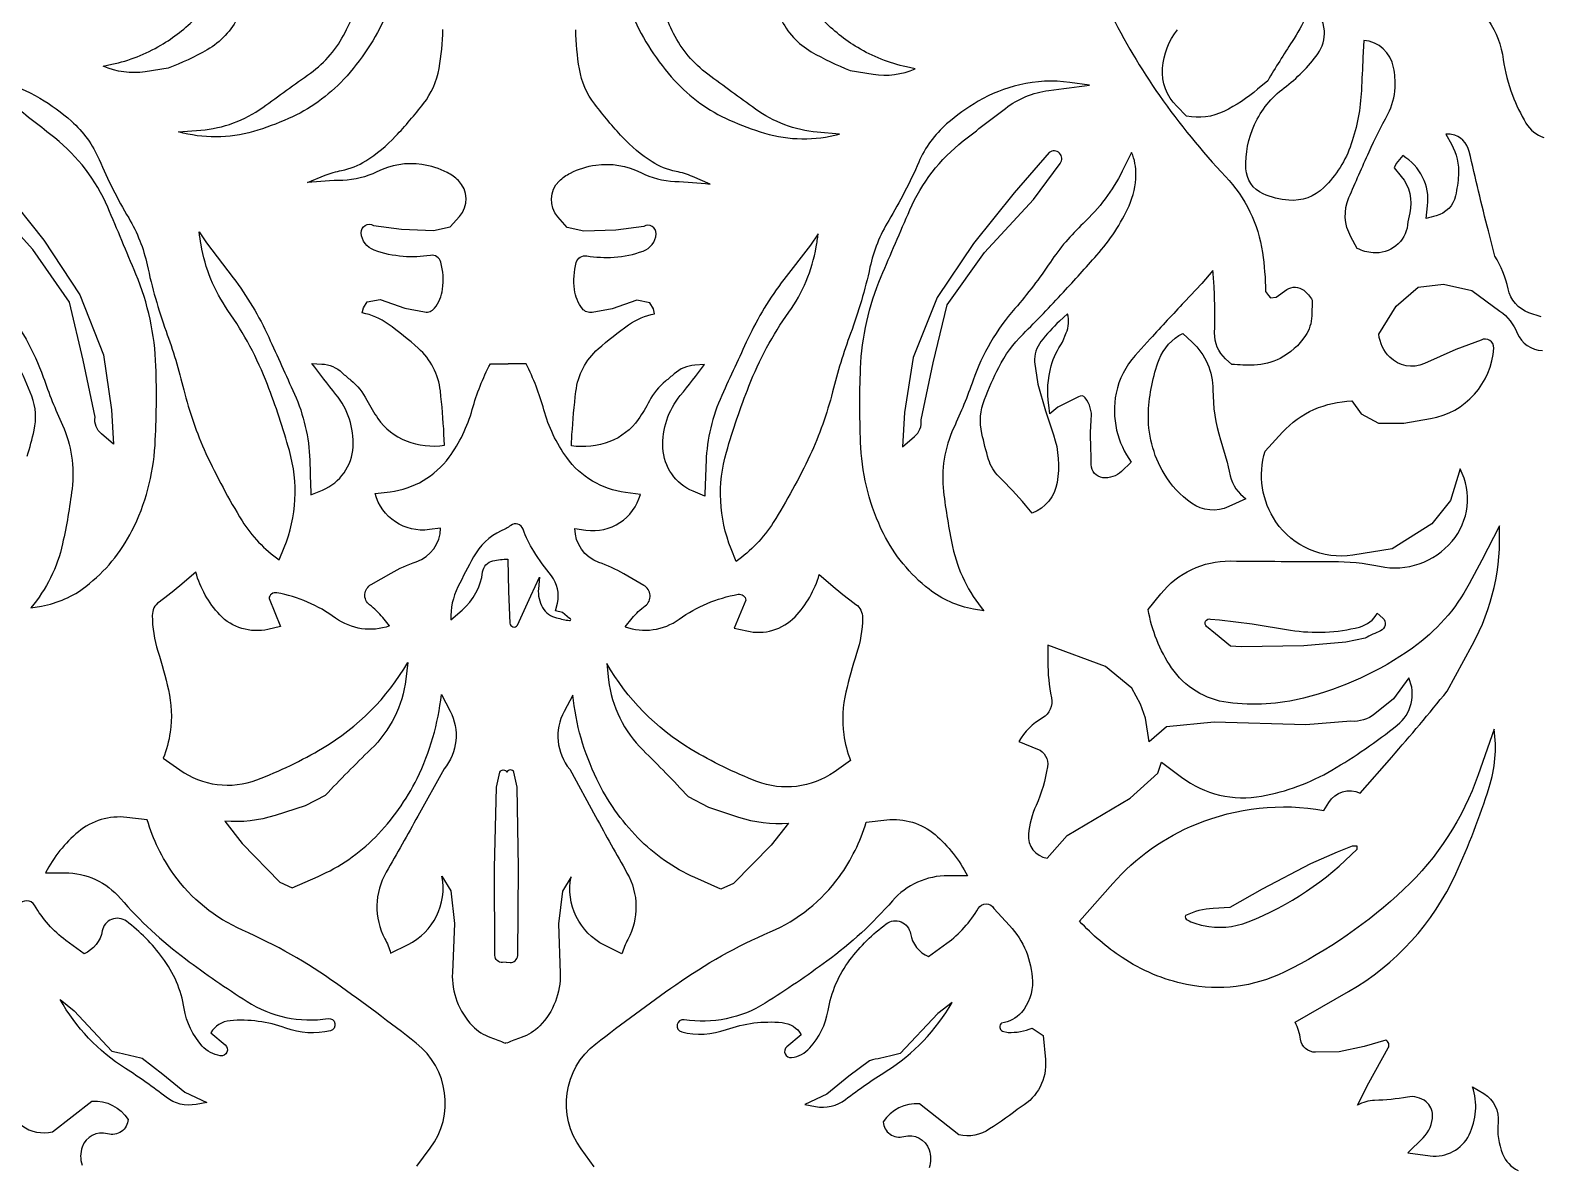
# Model space of a CAD drawing. Header units: millimetres. Extents: x 14385 to 129787, y 107826 to 186798.
# Drawn here: x 24674 to 26580, y 117317 to 118747 of the extents above; entities that cross this region are included whole.
import ezdxf

# ---------------------------------------------------------------- set-up
doc = ezdxf.new("R2010")
doc.units = ezdxf.units.MM
doc.header["$LTSCALE"] = 1000

msp = doc.modelspace()

# ---------------------------------------------------------------- linework, layer by layer
at = {"color": 252, "ltscale": 60}
for points in [[(24468.6, 118365.9, 0), (24487.4, 118344.9, -0.134254)], [(26020.7, 118899.2), (26016.5, 118883, 0.178841), (26028.3, 118771.5, 0.037657), (26090.9, 118665.9, 0.037014), (26173.8, 118564.2, -0.154099), (26220.1, 118468.8, -0.033235), (26224, 118420.1), (26227.7, 118415.1), (26230.4, 118411.9), (26237.3, 118412.9), (26250.6, 118422.5, -0.313465), (26271.9, 118421.5, -0.088735), (26282.5, 118409.2)], [(25120.6, 118766.6, -0.082921), (25067.6, 118686.2, -0.101771), (24998.4, 118636.8, -0.033745), (24954.2, 118620.7, -0.139383), (24860.4, 118620.2), (24888.3, 118622.4, 0.136349), (24965.9, 118650.9, 0.001628), (25025.8, 118694, 0.118101), (25069.4, 118745, 0.065482), (25089.7, 118802.3, 0.223914)], [(25430.1, 118765.5, 0.082921), (25482.5, 118684.8, 0.101771), (25551.4, 118635, 0.033745), (25595.5, 118618.6, 0.139383), (25689.4, 118617.5), (25661.5, 118619.9, -0.136349), (25584, 118648.8, -0.001628), (25524.4, 118692.4, -0.118101), (25481.2, 118743.7, -0.065482), (25461.2, 118801.1, -0.223914)], [(26569.6, 118388), (26554.3, 118393.4, -0.260872), (26528.4, 118423.1, 0.09073), (26511.5, 118464.4), (26503.5, 118495.9, -0.006547), (26479.6, 118595.5, 0.2987), (26457.2, 118617.1, 0.092273), (26450, 118617.2), (26457.2, 118604.6, -0.14645), (26466, 118566, -0.037534), (26462.3, 118540, -0.285092), (26438, 118514.9, 0.015189), (26425.4, 118511.4), (26427.3, 118527.5, 0.295567), (26396.1, 118590.4), (26387.9, 118580.6), (26385.2, 118575.2), (26394.2, 118564.4, -0.236188), (26404.8, 118518.6, 0.028888), (26402.1, 118503.4, -0.1962), (26387.6, 118477.4, -0.19032), (26358.8, 118468.5, -0.096559), (26339.1, 118474), (26331.1, 118488.4, -0.233211), (26328.5, 118537.7, -0.004521), (26353.9, 118595.1, -0.017326), (26377.4, 118642.5, 0.113933), (26386.5, 118675.7, 0.054383), (26384.7, 118700.8, 0.340162), (26347.1, 118735), (26346.2, 118713.5, -0.000901), (26344.2, 118672.2, -0.069819), (26331.5, 118605, -0.117237), (26297.1, 118550.4, -0.217383), (26253.1, 118534.4, -0.084412), (26220.8, 118542.6, -0.285453), (26199.3, 118574, -0.118916), (26210.3, 118629.6, -0.125393), (26247.3, 118675.3, 0.076007), (26289.6, 118718.2, 0.176398), (26297.8, 118746.9, 0.197084), (26281.7, 118779.2)], [(24935.2, 118765, -0.15102), (24896.3, 118723.2, -0.039797), (24847.3, 118700.2), (24818.6, 118695.6, -0.147096), (24765.9, 118702.8), (24776.8, 118705, 0.081542), (24838.1, 118728.9, 0.065844), (24882.4, 118763.6, 0.09375)], [(25615.5, 118762.7, 0.15102), (25654.1, 118720.7, 0.039797), (25702.9, 118697.3), (25731.6, 118692.6, 0.147096), (25784.4, 118699.4), (25773.5, 118701.7, -0.081542), (25712.3, 118726, -0.065844), (25668.2, 118761, -0.09375)], [(26275.4, 118765.8, -0.035261), (26257.3, 118733.5, 0.011942), (26226.7, 118684.3), (26214, 118673.6, -0.062845), (26171.7, 118645.9, -0.163148), (26125, 118639.8), (26112.5, 118652.4, -0.215609), (26094.7, 118700, -0.155026), (26113.7, 118748.4, -0.066775)], [(26503.5, 118760.1, -0.114907), (26522.2, 118711.1, 0.057934), (26533.7, 118666.2, 0.041704), (26550.7, 118631.2, 0.181679), (26573.1, 118613.1, 22.282315)], [(25201.2, 118500.9), (25212.8, 118514, 0.398202), (25211.4, 118559, 0.076808), (25197.5, 118569.1, 0.082674), (25165.7, 118579.3, 0.153489), (25109.1, 118570.1, -0.109608), (25066.4, 118559.4, 0.019653), (25022.2, 118556.5), (25044.3, 118565.7, -0.053133), (25064.9, 118571.8, 0.096564), (25095.2, 118583.8, 0.061516), (25132.5, 118614.7, 0.024622), (25167.6, 118655.6, 0.121333), (25187.1, 118699.7, 0.03859), (25191.9, 118748.5, 0.123056)], [(25347.8, 118500.4), (25336.2, 118513.6, -0.398202), (25337.9, 118558.5, -0.076808), (25351.9, 118568.6, -0.082674), (25383.7, 118578.5, -0.153489), (25440.3, 118569.1, 0.109608), (25482.9, 118558.1, -0.019653), (25527.1, 118554.8), (25505.1, 118564.2, 0.053133), (25484.5, 118570.5, -0.096564), (25454.3, 118582.6, -0.061516), (25417.2, 118613.7, -0.024622), (25382.4, 118654.9, -0.121333), (25363.2, 118699.1, -0.03859), (25358.7, 118748, -0.123056)], [(24634.5, 118683.6, -0.074722), (24686.4, 118662.5, -0.047675), (24725.9, 118633.7, -0.110472), (24760.6, 118585.5, 0.032383), (24797.8, 118512.2, -0.080889), (24820.9, 118453.3, 0.033713), (24844.6, 118370.3, -0.02656), (24866.9, 118296.6, 0.047679), (24894.7, 118216.9, 0.031262), (24940.1, 118132.3, 0.101574), (24986.5, 118083.3), (24992.8, 118098.8, 0.16644), (24999.4, 118220.4, 0.022963), (24971.7, 118303.4, 0.060898), (24922.3, 118396.2, -0.110577), (24888.5, 118478.5, -0.015745), (24886.2, 118494.7), (24895.5, 118480.8), (24928.7, 118437.3, -0.055755), (24973.4, 118362.7, -0.001936), (25005.7, 118291.3, -0.09781), (25024.9, 118208.4, 0.000888), (25026.3, 118164.8), (25041.1, 118170.9, 0.288338), (25079.2, 118225, 0.186192), (25057.7, 118290.9, -0.011895), (25027.6, 118329.8), (25040, 118329, -0.170914), (25065.6, 118318, 0.01564), (25076.4, 118308.7, -0.105956), (25096.5, 118283.8, 0.0346), (25110.4, 118260.6, 0.149706), (25146, 118232.5, 0.127729), (25194, 118227), (25193.3, 118240.9, 0.015017), (25188.8, 118295.2, 0.18488), (25161.1, 118348.7, 0.026056), (25123.2, 118379.1, 0.107991), (25090.7, 118393.1), (25092.2, 118399.3), (25096.9, 118407), (25113.2, 118410.1), (25144.2, 118399.1), (25169, 118394.4, 0.278744), (25181.4, 118399, 0.136445), (25191.6, 118423, 0.097429), (25189.4, 118456.8, 0.384749), (25176.2, 118465.3, -0.057709), (25142.1, 118463.9, -0.069888), (25105.7, 118471.8, -0.297248), (25089.5, 118493.5, -0.610931), (25105, 118502.8), (25139.9, 118498), (25180.2, 118496.3), (25201.2, 118500.9, 0.345963)], [(26282.5, 118409.2), (26281.9, 118389.3, -0.140218), (26274.1, 118364.6, -0.128358), (26242.2, 118336, -0.111698), (26209.6, 118327.6, -0.03061), (26181.7, 118328.5), (26173.9, 118335.5, -0.220055), (26160.1, 118368, 0.020858), (26159.5, 118424.6, 0.007979), (26158, 118446.3), (26144, 118430.1), (26122.2, 118406.9, 0.004495), (26079.4, 118360.6, 0), (26060.5, 118339.7, 0.134254), (26036.5, 118292.5, 0.10855), (26037.2, 118246, 0.100239), (26055.6, 118205.7), (26043.2, 118194.1, -0.219016), (26019.9, 118186.4, -0.379361), (26005.2, 118202.8, 0.008548), (26004.6, 118230.6, -0.03563), (26005.4, 118260.1, 0.194323), (25997.8, 118286.5, 0.376935), (25989.2, 118288), (25963.6, 118274.9), (25953.5, 118266.5), (25952, 118277.3, -0.102598), (25955.2, 118326.9, -0.088106), (25969.3, 118356.3), (25974, 118367.9, 0.159507), (25975.6, 118391.9), (25965.5, 118382.6, 0.043803), (25942.2, 118357.1, 0.180024), (25934.3, 118331.6), (25938.1, 118303.7), (25948.1, 118270.3), (25958.1, 118240.1, -0.122704), (25962.5, 118180.4, -0.260041), (25931.4, 118141.8), (25922.9, 118151.9, 0.02473), (25889.6, 118187.6, -0.128472), (25876.5, 118209.4, -0.017071), (25868.1, 118241.9, -0.148524), (25871.3, 118284.5, -0.02461), (25889.3, 118324.8, -0.080136), (25919.7, 118366.5, 0.011274), (25970.3, 118419, 0.003744), (26012.3, 118465.4, 0.076828), (26052.7, 118527.6, 0.101508), (26061.4, 118566.3, 0.103681), (26056, 118594.3), (26044.3, 118571, -0.087345), (25995.3, 118505.4, 0.05639), (25954, 118456.7, -0.03157), (25909.6, 118398.7, 0.094725), (25857.1, 118308.6, -0.023464), (25832.7, 118248.7, 0.138493), (25820, 118168.9, 0.023065), (25831.4, 118099.9, 0.122121), (25870.7, 118019.2), (25857.6, 118021.6, -0.122295), (25801.8, 118046.5, -0.110921), (25744.6, 118116.5, -0.104003), (25716.3, 118224.3, -0.022653), (25715.9, 118323.4, -0.090432), (25741.8, 118438.7, -0.002372), (25777.7, 118522.2, -0.124407), (25844.7, 118608.8, -0.00318), (25897.6, 118649.7, -0.132175), (25951.9, 118672, 0.002894), (26003.1, 118678.8), (25978.4, 118682.2, 0.092414), (25915.6, 118679.3, 0.074722), (25863.6, 118658.6, 0.047675), (25823.9, 118630.1, 0.110472), (25788.9, 118582.1, -0.032383), (25751.2, 118509.1, 0.080889), (25727.7, 118450.3, -0.033713), (25703.4, 118367.4, 0.02656), (25680.7, 118293.9, -0.047679), (25652.4, 118214.4, -0.031262), (25606.3, 118130.1, -0.101574), (25559.7, 118081.4), (25553.5, 118097, -0.16644), (25547.7, 118218.6, -0.022963), (25575.9, 118301.4, -0.060898), (25625.9, 118393.9, 0.110577), (25660.3, 118475.9, 0.015745), (25662.7, 118492.2), (25653.3, 118478.2), (25619.8, 118435, 0.055755), (25574.6, 118360.7, 0.001936), (25541.8, 118289.6, 0.09781), (25522.1, 118206.7, -0.000888), (25520.4, 118163.1), (25505.7, 118169.4, -0.288338), (25467.9, 118223.7, -0.186192), (25489.8, 118289.5, 0.011895), (25520.2, 118328.2), (25507.8, 118327.4, 0.170914), (25482.1, 118316.7, -0.01564), (25471.2, 118307.4, 0.105956), (25451, 118282.7, -0.0346), (25437, 118259.5, -0.149706), (25401.2, 118231.7, -0.127729), (25353.1, 118226.4), (25353.9, 118240.4, -0.015017), (25358.8, 118294.6, -0.18488), (25386.8, 118348, -0.026056), (25424.9, 118378.1, -0.107991), (25457.6, 118391.9), (25456, 118398.1), (25451.4, 118405.9), (25435.1, 118409), (25404.1, 118398.3), (25379.2, 118393.7, -0.278744), (25366.9, 118398.4, -0.136445), (25356.9, 118422.4, -0.097429), (25359.3, 118456.2, -0.384749), (25372.5, 118464.7, 0.057709), (25406.6, 118463, 0.069888), (25443.1, 118470.6, 0.297248), (25459.4, 118492.3, 0.610931), (25443.9, 118501.6), (25409, 118497.1), (25368.7, 118495.7), (25347.8, 118500.4, -0.345963)], [(24638.7, 118402.9, -0.094725), (24690.6, 118312.5, 0.023464), (24714.6, 118252.4, -0.138493), (24726.7, 118172.5, -0.023065), (24714.8, 118103.6, -0.122121), (24675, 118023.2), (24688.2, 118025.4, 0.122295), (24744.1, 118050, 0.110921), (24801.8, 118119.6, 0.104003), (24830.8, 118227.2, 0.022653), (24831.9, 118326.4, 0.090432), (24806.8, 118441.8, 0.002372), (24771.4, 118525.6, 0.124407), (24705, 118612.6, 0.00318), (24652.4, 118653.8, 0.132175)], [(24778.5, 118228.6), (24763.5, 118241.4, -0.254164), (24755.5, 118262.2), (24740.7, 118333.9), (24723.6, 118406.7), (24677.5, 118472.7), (24616.5, 118539.9), (24583.1, 118585.1, -0.864437), (24597, 118598.9), (24640.8, 118547.9), (24691.4, 118484.2), (24736.3, 118415.9), (24766.1, 118340.7), (24776.3, 118271.4), (24778.5, 118228.6)], [(25768.6, 118225.3), (25783.7, 118238, 0.254164), (25791.9, 118258.8), (25807.2, 118330.3), (25824.7, 118403.1), (25871.2, 118468.7), (25932.7, 118535.5), (25966.4, 118580.5, 0.864437), (25952.6, 118594.4), (25908.5, 118543.7), (25857.4, 118480.3), (25812, 118412.3), (25781.7, 118337.3), (25771.1, 118268.1), (25768.6, 118225.3)], [(26402.3, 117339.3), (26421.6, 117358.4, 0.197891), (26433.5, 117386.7, 0.229308), (26425.4, 117403.6, 0.217725), (26402, 117409.5, -0.038695), (26360.8, 117405.2, 0.120404), (26339.5, 117399.4), (26353.5, 117427.3), (26377.9, 117471.2, 0.423944), (26375, 117480.8), (26347.8, 117472.8), (26316.2, 117466.3), (26286.8, 117465.7, -0.380291), (26267.8, 117481.9, 0.079665), (26261.3, 117503.2), (26328.2, 117541.8, 0.155516), (26462.8, 117689.6, 0.030828), (26504.6, 117798, 0.11167), (26510.8, 117871), (26490.8, 117813.8, -0.120628), (26397.6, 117670.1, -0.075004), (26247.2, 117566.1, -0.166824), (26124.7, 117550.7, -0.095464), (26043.9, 117584.5, -0.061095), (25990.7, 117630.1), (26032.3, 117677.3, -0.115465), (26137.2, 117751.9, -0.141505), (26297.2, 117769.1), (26303.2, 117778.9, -0.387159), (26342.7, 117790.7), (26382.3, 117835.9, 0.010504), (26451.7, 117918.5), (26483.3, 117976.3, 0.139179), (26517.3, 118126.1), (26495.5, 118082.8), (26479.6, 118053.2, -0.115847), (26408.2, 117972.6, -0.092881), (26271.8, 117909.9, -0.093428), (26177, 117904.3, -0.215342), (26106.1, 117948, -0.106889), (26076.7, 118021), (26092.5, 118040.7, -0.229226), (26179.6, 118081.9, 0.002853), (26307.9, 118081.4, -0.052694), (26367.1, 118075.3, 0.276401), (26458, 118106.6, 0.303121), (26468.2, 118197.3), (26456.2, 118157.9), (26432.4, 118128.4), (26383, 118097), (26333.6, 118089.2, -0.289228), (26237, 118131, -0.228182), (26223.5, 118219.8), (26245.2, 118243.4, -0.203812), (26332.3, 118282.6), (26344, 118266.7), (26365.7, 118254.8), (26397.3, 118254.7), (26430.9, 118260.5, 0.347667), (26510.2, 118349, 0.592977), (26494.4, 118359), (26462.8, 118347.2), (26423.2, 118329.6, -0.310556), (26379.8, 118337.6, -0.169731), (26366, 118366.3), (26387.8, 118401.7), (26415.6, 118425.3), (26447.2, 118429.2), (26482.7, 118421.1), (26518.1, 118395.4, -0.140582), (26539.8, 118367.7, 0.299424), (26571.3, 118345.9, -13.092957)], [(26199.4, 118159.9), (26178, 118150.1, -0.265749), (26131.1, 118154.3, -0.106661), (26096.6, 118191.5, -0.145343), (26077.1, 118268.8, -0.079712), (26090.5, 118334.6, -0.190557), (26120.3, 118367.4), (26131.8, 118356.6, -0.207603), (26157.9, 118296.5, 0.076484), (26167.6, 118234, -0.021467), (26179.8, 118188.7, 0.191244), (26199.4, 118159.9, 3.067029)], [(24670.5, 118213.4, 0.017071), (24679.1, 118245.9, 0.148524), (24676.2, 118288.5, 0.02461), (24658.5, 118328.8, 0.080136)], [(25125, 118000.4), (25116.4, 118011, 0.060018), (25100, 118026.8, -0.548236), (25102.1, 118052.4), (25127, 118066.7, -0.047531), (25158.6, 118081, 0.318361), (25188.9, 118123.2), (25175.1, 118121.2, -0.379806), (25107, 118166.6), (25125.7, 118168.8, 0.206879), (25199.7, 118212.1, 0.090843), (25228.8, 118272, -0.052868), (25251.5, 118329.4), (25273.9, 118329.3)], [(25420.6, 117999.4), (25429.3, 118010, -0.060018), (25445.8, 118025.7, 0.548236), (25443.9, 118051.2), (25419, 118065.7, 0.047531), (25387.6, 118080.2, -0.318361), (25357.6, 118122.6), (25371.3, 118120.6, 0.379806), (25439.7, 118165.5), (25421.1, 118167.9, -0.206879), (25347.3, 118211.6, -0.090843), (25318.6, 118271.7, 0.052868), (25296.2, 118329.3), (25273.9, 118329.3)], [(25350.8, 118009.8), (25342.1, 118017.2), (25333.3, 118019.3), (25335.6, 118029.2, 0.228484), (25328.1, 118063.1, -0.024597), (25305.9, 118094.1, -0.059741), (25292.5, 118121.8, 0.508431), (25277.1, 118126.5, -0.069513), (25264.9, 118119.8, 0.156209), (25230.4, 118087, 0.008872), (25210.8, 118049.3, 0.1258), (25201.9, 118008.3), (25216.1, 118020.4, 0.187563), (25241.8, 118068.1, -0.31753), (25254.7, 118082.2, -0.056731), (25273.5, 118084.1), (25274.1, 118043.7), (25276, 118004, 0.715329), (25285.4, 118001.3), (25302.4, 118038.2), (25313.2, 118061.8), (25311.8, 118047, 0.159131), (25317.1, 118023.4, 0.202518), (25334.6, 118010.5, 0.012907), (25350.8, 118007.1, 1.197661), (25350.8, 118009.8, -0.089941)], [(25125, 118000.4, -0.246755), (25057.3, 118010.3, 0.111977), (24983.6, 118042, 0.436208), (24973.8, 118034.7), (24988.3, 117999.6), (24972.5, 117996.1, -0.264851), (24912, 118014.4, -0.122964), (24882, 118067.7), (24865, 118053.2, -0.019498), (24835.8, 118030.4, 0.24291), (24827.3, 118013.5, 0.074288), (24834.4, 117968.7, -0.020313), (24847.6, 117920.3, -0.091504), (24849.8, 117867.1, -0.058495), (24841.2, 117834.4), (24861.8, 117819.9, 0.250023), (24958.6, 117807.4, 0.042883), (25041, 117847.1, 0.127396), (25147.9, 117954.4), (25145.4, 117933.8, -0.172319), (25101.5, 117845.7, 0.012239), (25044.4, 117787.8), (25019, 117774.6), (24981.4, 117762.6, -0.098826), (24918.5, 117755.6), (24940.1, 117727.7), (24987.2, 117679.2), (25002.9, 117671.8), (25035.6, 117686.3, 0.09478), (25107.2, 117735.6, 0.08041), (25159.5, 117809.2, 0.087174), (25190.1, 117914.3), (25200.9, 117893.7, -0.302244), (25193.4, 117821.2), (25160.6, 117762, -0.003923), (25120.7, 117691.5, 0.258105), (25119.2, 117608.1, -0.05499), (25126.4, 117589.9), (25148.2, 117600.7, 0.336479), (25190.8, 117686.5), (25201.7, 117668.3), (25206.4, 117627.2), (25203.8, 117565.5, 0.204927), (25229, 117498.9, 0.119863), (25251.9, 117484.3, -0.027945), (25270, 117477), (25271.1, 117477.5)], [(25420.6, 117999.4, 0.246755), (25488.4, 118008.9, -0.111977), (25562.3, 118040.1, -0.436208), (25572, 118032.8), (25557.4, 117997.7), (25573.1, 117994.1, 0.264851), (25633.7, 118012, 0.122964), (25664.1, 118065.1), (25681, 118050.5, 0.019498), (25710, 118027.5, -0.24291), (25718.4, 118010.5, -0.074288), (25711, 117965.8, 0.020313), (25697.5, 117917.5, 0.091504), (25694.9, 117864.3, 0.058495), (25703.3, 117831.6), (25682.6, 117817.1, -0.250023), (25585.8, 117805.4, -0.042883), (25503.6, 117845.5, -0.127396), (25397.4, 117953.5), (25399.8, 117933, 0.172319), (25443.1, 117844.5, -0.012239), (25499.8, 117786.3), (25525.1, 117772.9), (25562.6, 117760.7, 0.098826), (25625.5, 117753.2), (25603.7, 117725.5), (25556.3, 117677.3), (25540.5, 117670.1), (25507.9, 117684.7, -0.09478), (25436.7, 117734.5, -0.08041), (25384.9, 117808.4, -0.087174), (25354.9, 117913.8), (25344, 117893.2, 0.302244), (25351, 117820.7), (25383.5, 117761.3, 0.003923), (25422.9, 117690.5, -0.258105), (25423.9, 117607.1, 0.05499), (25416.5, 117589), (25394.8, 117599.9, -0.336479), (25352.7, 117685.9), (25341.8, 117667.8), (25336.8, 117626.7), (25339, 117565, -0.204927), (25313.4, 117498.6, -0.119863), (25290.3, 117484.2, 0.027945), (25272.1, 117477), (25271.1, 117477.5)], [(26180, 117975.2), (26161.1, 117990.7), (26150.1, 117999.7, -0.814976), (26155, 118009), (26166.3, 118008.2), (26207.3, 118002.9), (26255.1, 117995.2, 0.102546), (26341.8, 117999.1, 0.209457), (26364.2, 118016.5), (26371.1, 118010.3, -0.550966), (26368.3, 117994.2, 0.019728), (26349, 117985.3), (26324.9, 117980.2), (26272.2, 117975.6), (26193.4, 117974.4), (26180, 117975.2)], [(26403.6, 117935.5), (26384.6, 117908.9), (26361, 117890.1, -0.186455), (26331.1, 117880.8), (26274.5, 117876.3), (26159.7, 117879.8), (26099.9, 117873.7), (26077.9, 117854.9), (26073.2, 117884.8), (26067, 117902.1), (26056.1, 117922.5), (26023.1, 117949.4), (25950.9, 117976.3), (25950.8, 117955.9, 0.051633), (25955.4, 117910.3, -0.319822), (25944.3, 117885.2, 0.123613), (25914.3, 117855.5), (25937.9, 117846, -0.348723), (25950.4, 117823.9, -0.065713), (25936.1, 117775.3, 0.079484), (25926.5, 117739.2, 0.40259), (25950, 117709.2), (25975.3, 117737.4), (26054, 117784.3), (26088.7, 117815.6), (26093.5, 117829.7), (26118.6, 117810.8, 0.209513), (26219.1, 117786.9, 0.087952), (26307.3, 117819.6, 0.035614), (26389.2, 117875.9, 0.343483), (26403.6, 117935.5, 1.182475)], [(25271.4, 117578.6), (25266.7, 117578.1, -0.409062), (25257.1, 117587), (25256.8, 117696.9), (25259, 117798.2), (25263.3, 117817, -0.617805), (25272.2, 117817)], [(25271.4, 117578.6), (25276.2, 117578.1, 0.409062), (25285.8, 117586.9), (25286.8, 117696.8), (25285.3, 117798.1), (25281.1, 117817, 0.617805), (25272.2, 117817)], [(25159.4, 117322.8), (25176.1, 117345.3, 0.40704), (25158.4, 117477.2, 0.011138), (25058.5, 117551.8, 0.051399), (24940.5, 117618.8, -0.134834), (24854.3, 117688.8, -0.084757), (24821.1, 117757.1), (24795.4, 117760.2, 0.206989), (24734.6, 117742.2, 0.100233), (24693.5, 117690.8), (24717.8, 117690.8, -0.217292), (24787.4, 117658.7, 0.054728), (24869.1, 117582.7, 0.018066), (24946.2, 117529.4, 0.181505), (25047.8, 117507.9, -0.956675), (25050.8, 117492.7, -0.148986), (24994.7, 117495.9, 0.110527), (24924.9, 117505.2, 0.238174), (24900.6, 117490.2), (24918.8, 117475, -0.756303), (24912.7, 117461.3, -0.175154), (24889.9, 117473.5, -0.142661), (24867.4, 117520.6, 0.11937), (24840.3, 117584.3, 0.071628), (24794.9, 117629.9, 0.560772), (24764.6, 117617.9, -0.255489), (24741.7, 117589.2), (24719, 117605.9, -0.103935), (24679.7, 117650, 0.576937), (24660, 117650.1)], [(25381.8, 117322), (25365.2, 117344.7, -0.40704), (25383.8, 117476.4, -0.011138), (25484.1, 117550.4, -0.051399), (25602.6, 117616.6, 0.134834), (25689.3, 117686, 0.084757), (25722.9, 117754.1), (25748.7, 117757.1, -0.206989), (25809.3, 117738.7, -0.100233), (25850, 117687), (25825.8, 117687.1, 0.217292), (25755.9, 117655.5, -0.054728), (25673.8, 117580, -0.018066), (25596.3, 117527.3, -0.181505), (25494.6, 117506.4, 0.956675), (25491.5, 117491.2, 0.148986), (25547.6, 117494.1, -0.110527), (25617.4, 117502.9, -0.238174), (25641.6, 117487.7), (25623.4, 117472.6, 0.756303), (25629.4, 117459, 0.175154), (25652.2, 117471, 0.142661), (25675.1, 117517.9, -0.11937), (25702.6, 117581.5, -0.071628), (25748.2, 117626.8, -0.560772), (25778.5, 117614.5, 0.255489), (25801.2, 117585.7), (25824, 117602.3, 0.103935), (25863.5, 117646.1, -0.576937), (25883.3, 117646), (25902.9, 117624.7, -0.180322), (25931.5, 117554.9, -0.186474), (25917.7, 117515.6, -0.188234), (25892.9, 117502.3, 0.546138), (25893.8, 117492), (25900.9, 117490.4, 0.095471), (25931.3, 117495.8), (25944.9, 117486.7), (25947.8, 117456.4, -0.29513), (25917.3, 117397.4, -0.030651), (25877.6, 117369.5, -0.219169), (25839.1, 117362.1), (25789.9, 117400.9, 0.272104), (25744.4, 117378.3, 0.478475), (25770.1, 117360, -0.39968), (25801.9, 117343.3, -0.165582), (25801.8, 117320.7, 1.39688)], [(24895.8, 117402.8), (24882.3, 117400.2, -0.215746), (24844.7, 117409.3, 0.023638), (24793.8, 117445.2, -0.12347), (24711.7, 117531.9), (24729.5, 117517.6), (24776.7, 117467.2), (24786.4, 117464.9, -0.002873), (24814.7, 117458.2), (24840.7, 117438.3), (24868.2, 117415.5), (24895.8, 117402.8), (24895.8, 117402.8)], [(25645.9, 117400.3), (25659.3, 117397.6, 0.215746), (25697, 117406.4, -0.023638), (25748.2, 117442, 0.12347), (25830.8, 117528.2), (25812.9, 117514.1), (25765.4, 117463.9), (25755.7, 117461.7, 0.002873), (25727.3, 117455.1), (25701.2, 117435.5), (25673.5, 117412.9), (25645.9, 117400.3), (25645.9, 117400.3)], [(26402.3, 117339.3), (26430.4, 117335.7, 0.320368), (26479.4, 117362.1, 0.194413), (26483.8, 117422.2), (26497.8, 117413.8, -0.291211), (26515.8, 117377.4, 0.122995), (26521.3, 117338.2, 0.184343), (26540.8, 117317.2, 0.735536)], [(24663.8, 117373.6, 0.219169), (24702.3, 117365.9), (24751.7, 117404.3, -0.272104), (24797.1, 117381.4, -0.478475), (24771.3, 117363.3, 0.39968), (24739.4, 117346.8, 0.165582), (24739.3, 117324.2, -1.39688)]]:
    msp.add_lwpolyline(points, format="xyb", dxfattribs=at)
msp.add_lwpolyline([(26123.5, 117637.2, 0.419819), (26125.6, 117631.6, 0.061601), (26145.7, 117624.6, 0.148513), (26202.1, 117629.2, 0.10604), (26338.8, 117720.6), (26338.8, 117724), (26332.5, 117724.1), (26313.7, 117716.5), (26280.3, 117702), (26219.6, 117670.2), (26179.2, 117647.4), (26158.3, 117646.1, 0.094098)], format="xyb", close=True, dxfattribs=at)

doc.saveas('drawing.dxf')
